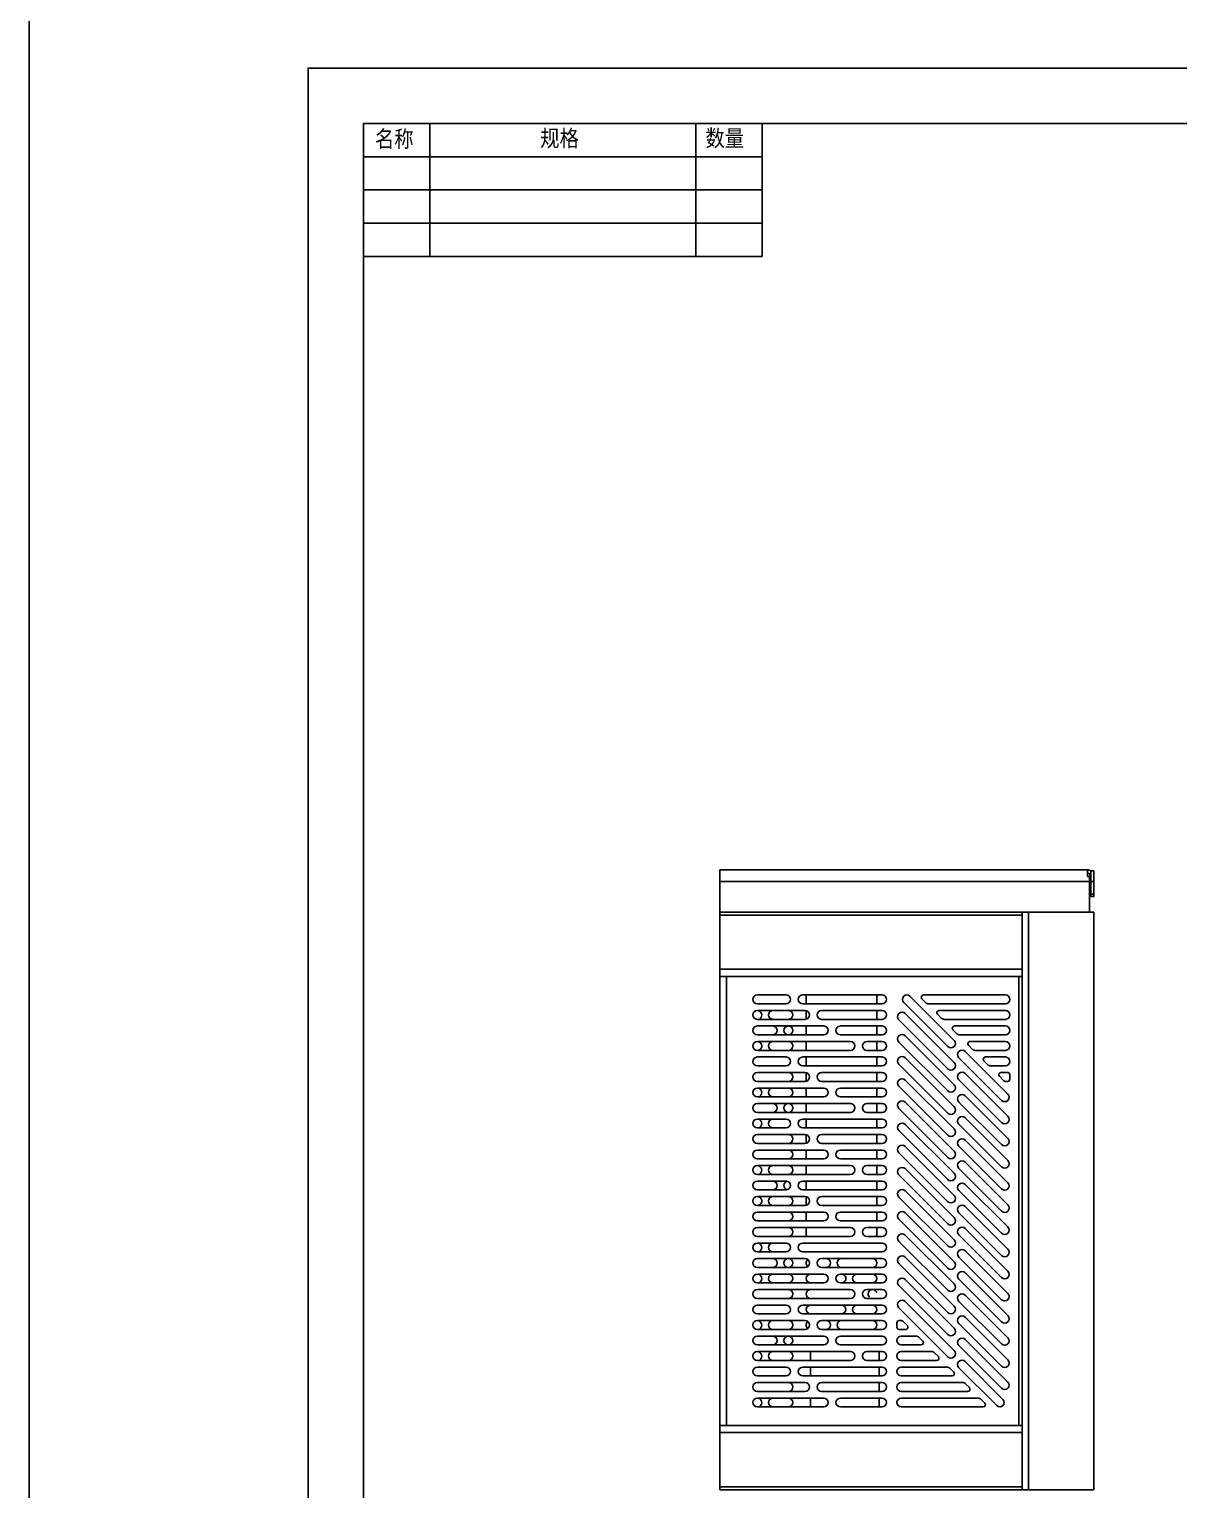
# Model space of a CAD drawing. Header units: millimetres. Extents: x -177 to 18421, y -5017 to 3255.
# Drawn here: x 3572 to 4091, y 1570 to 2230 of the extents above; entities that cross this region are included whole.
import ezdxf

# ---------------------------------------------------------------- set-up
doc = ezdxf.new("R2010")
doc.units = ezdxf.units.MM
doc.header["$LTSCALE"] = 46.255
doc.layers.get('0').update_dxf_attribs({"linetype": 'CONTINUOUS'})
doc.styles.get("Standard").update_dxf_attribs({"font": 'txt', "width": 0.85})

msp = doc.modelspace()

# ---------------------------------------------------------------- linework, layer by layer
at = {"color": 7, "true_color": 0xffffff}
for p, q in [((3723.242, 2186.998), (3723.242, 2156.998)), ((3753.242, 2186.998), (3753.242, 2156.998)), ((3873.242, 2186.998), (3873.242, 2156.998)), ((3903.242, 2186.998), (3903.242, 2156.998)), ((3723.242, 2156.998), (3723.242, 2126.998)), ((3753.242, 2156.998), (3753.242, 2126.998)), ((3873.242, 2156.998), (3873.242, 2126.998)), ((3903.242, 2156.998), (3903.242, 2126.998))]:
    msp.add_line(p, q, dxfattribs=at)
at = {"color": 3, "linetype": 'Continuous'}
for p, q in [((3884.058, 1830.952), (3884.058, 1849.986)), ((4050.058, 1849.986), (3884.058, 1849.986)), ((4050.058, 1846.986), (4050.058, 1849.986)), ((4051.058, 1846.986), (4050.058, 1846.986)), ((4051.058, 1830.952), (4051.058, 1846.986)), ((4053.058, 1849.486), (4053.058, 1837.986)), ((4051.058, 1844.786), (3884.058, 1844.786)), ((4051.058, 1830.952), (3884.058, 1830.952)), ((3884.058, 1571.419), (3884.058, 1829.553)), ((4020.558, 1829.553), (3884.058, 1829.553)), ((3906.553, 1830.852), (3906.535, 1830.952)), ((3908.03, 1830.852), (3908.012, 1830.952)), ((4020.679, 1830.465), (4020.558, 1830.465)), ((4020.558, 1829.553), (4020.558, 1571.419)), ((4020.96, 1830.852), (4053.058, 1830.852)), ((4023.558, 1830.852), (4023.558, 1570.12)), ((4024.086, 1830.852), (4024.104, 1830.952)), ((4025.564, 1830.852), (4025.581, 1830.952)), ((4053.058, 1830.852), (4053.058, 1570.12)), ((4020.558, 1805.073), (3884.058, 1805.073)), ((3884.058, 1801.869), (4020.558, 1801.869)), ((3887.058, 1599.103), (3887.058, 1801.869)), ((4019.058, 1599.103), (4019.058, 1801.869)), ((3901.058, 1793.486), (3914.058, 1793.486)), ((3914.058, 1789.486), (3901.058, 1789.486)), ((3921.558, 1793.486), (3957.387, 1793.486)), ((3957.387, 1789.486), (3921.558, 1789.486)), ((3987.058, 1770.161), (3967.144, 1790.075)), ((3969.972, 1792.903), (3989.887, 1772.989)), ((3977.043, 1790.075), (3975.336, 1791.782)), ((3976.043, 1793.489), (4013.058, 1793.489)), ((4013.058, 1789.489), (3978.458, 1789.489)), ((3901.058, 1786.486), (3922.558, 1786.486)), ((3922.558, 1782.486), (3901.058, 1782.486)), ((3930.058, 1786.486), (3957.387, 1786.486)), ((3957.387, 1782.486), (3930.058, 1782.486)), ((3987.058, 1760.161), (3964.972, 1782.246)), ((3967.801, 1785.075), (3989.887, 1762.989)), ((3984.043, 1783.075), (3982.336, 1784.782)), ((3983.043, 1786.489), (4013.058, 1786.489)), ((4013.058, 1782.489), (3985.458, 1782.489)), ((3901.058, 1779.486), (3931.058, 1779.486)), ((3931.058, 1775.486), (3901.058, 1775.486)), ((3938.558, 1779.486), (3957.387, 1779.486)), ((3957.387, 1775.486), (3938.558, 1775.486)), ((3967.801, 1775.075), (3989.887, 1752.989)), ((3991.043, 1776.075), (3989.336, 1777.782)), ((3990.043, 1779.489), (4013.058, 1779.489)), ((4013.058, 1775.489), (3992.458, 1775.489)), ((3901.058, 1772.486), (3943.058, 1772.486)), ((3943.058, 1768.486), (3901.058, 1768.486)), ((3950.558, 1772.486), (3957.387, 1772.486)), ((3957.387, 1768.486), (3950.558, 1768.486)), ((3987.058, 1750.161), (3964.972, 1772.246)), ((3994.887, 1767.989), (4014.144, 1748.732)), ((3998.043, 1769.075), (3996.336, 1770.782)), ((3997.043, 1772.489), (4013.058, 1772.489)), ((4013.058, 1768.489), (3999.458, 1768.489)), ((3901.058, 1765.486), (3914.058, 1765.486)), ((3914.058, 1761.486), (3901.058, 1761.486)), ((3921.558, 1765.486), (3957.387, 1765.486)), ((3957.387, 1761.486), (3921.558, 1761.486)), ((3987.058, 1740.161), (3964.972, 1762.246)), ((3967.801, 1765.075), (3989.887, 1742.989)), ((4011.316, 1745.903), (3992.058, 1765.161)), ((4005.043, 1762.075), (4003.336, 1763.782)), ((4004.043, 1765.489), (4013.058, 1765.489)), ((4013.058, 1761.489), (4006.458, 1761.489)), ((3901.058, 1758.486), (3922.558, 1758.486)), ((3922.558, 1754.486), (3901.058, 1754.486)), ((3930.058, 1758.486), (3957.387, 1758.486)), ((3957.387, 1754.486), (3930.058, 1754.486)), ((3967.801, 1755.075), (3989.887, 1732.989)), ((4011.316, 1735.903), (3992.058, 1755.161)), ((3994.887, 1757.989), (4014.144, 1738.732)), ((4012.336, 1754.782), (4010.336, 1756.782)), ((4011.043, 1758.489), (4014.058, 1758.489)), ((4014.058, 1754.489), (4013.043, 1754.489)), ((4015.058, 1757.489), (4015.058, 1755.489)), ((3901.058, 1751.486), (3931.058, 1751.486)), ((3938.558, 1751.486), (3957.387, 1751.486)), ((3987.058, 1730.161), (3964.972, 1752.246)), ((3994.887, 1747.989), (4014.144, 1728.732)), ((3931.058, 1747.486), (3901.058, 1747.486)), ((3901.058, 1744.486), (3943.058, 1744.486)), ((3957.387, 1747.486), (3938.558, 1747.486)), ((3950.558, 1744.486), (3957.387, 1744.486)), ((3987.058, 1720.161), (3964.972, 1742.246)), ((3967.801, 1745.075), (3989.887, 1722.989)), ((4011.316, 1725.903), (3992.058, 1745.161)), ((3943.058, 1740.486), (3901.058, 1740.486)), ((3901.058, 1737.486), (3914.058, 1737.486)), ((3921.558, 1737.486), (3957.387, 1737.486)), ((3957.387, 1740.486), (3950.558, 1740.486)), ((3967.801, 1735.075), (3989.887, 1712.989)), ((4011.316, 1715.903), (3992.058, 1735.161)), ((3994.887, 1737.989), (4014.144, 1718.732)), ((3914.058, 1733.486), (3901.058, 1733.486)), ((3901.058, 1730.486), (3922.558, 1730.486)), ((3957.387, 1733.486), (3921.558, 1733.486)), ((3930.058, 1730.486), (3957.387, 1730.486)), ((3987.058, 1710.161), (3964.972, 1732.246)), ((3994.887, 1727.989), (4014.144, 1708.732)), ((3922.558, 1726.486), (3901.058, 1726.486)), ((3901.058, 1723.486), (3931.058, 1723.486)), ((3957.387, 1726.486), (3930.058, 1726.486)), ((3938.558, 1723.486), (3957.387, 1723.486)), ((3987.058, 1700.161), (3964.972, 1722.246)), ((3967.801, 1725.075), (3989.887, 1702.989)), ((4011.316, 1705.903), (3992.058, 1725.161)), ((3931.058, 1719.486), (3901.058, 1719.486)), ((3901.058, 1716.486), (3943.058, 1716.486)), ((3957.387, 1719.486), (3938.558, 1719.486)), ((3950.558, 1716.486), (3957.387, 1716.486)), ((3967.801, 1715.075), (3989.887, 1692.989)), ((4011.316, 1695.903), (3992.058, 1715.161)), ((3994.887, 1717.989), (4014.144, 1698.732)), ((3943.058, 1712.486), (3901.058, 1712.486)), ((3901.058, 1709.486), (3914.058, 1709.486)), ((3921.558, 1709.486), (3957.387, 1709.486)), ((3957.387, 1712.486), (3950.558, 1712.486)), ((3987.058, 1690.161), (3964.972, 1712.246)), ((3914.058, 1705.486), (3901.058, 1705.486)), ((3901.058, 1702.486), (3922.558, 1702.486)), ((3957.387, 1705.486), (3921.558, 1705.486)), ((3930.058, 1702.486), (3957.387, 1702.486)), ((3987.058, 1680.161), (3964.972, 1702.246)), ((3967.801, 1705.075), (3989.887, 1682.989)), ((4011.316, 1685.903), (3992.058, 1705.161)), ((3994.887, 1707.989), (4014.144, 1688.732)), ((3922.558, 1698.486), (3901.058, 1698.486)), ((3901.058, 1695.486), (3931.058, 1695.486)), ((3957.387, 1698.486), (3930.058, 1698.486)), ((3938.558, 1695.486), (3957.387, 1695.486)), ((3967.801, 1695.075), (3989.887, 1672.989)), ((4011.316, 1675.903), (3992.058, 1695.161)), ((3994.887, 1697.989), (4014.144, 1678.732)), ((3931.058, 1691.486), (3901.058, 1691.486)), ((3901.058, 1688.486), (3943.058, 1688.486)), ((3957.387, 1691.486), (3938.558, 1691.486)), ((3950.558, 1688.486), (3957.387, 1688.486)), ((3987.058, 1670.161), (3964.972, 1692.246)), ((3943.058, 1684.486), (3901.058, 1684.486)), ((3957.387, 1684.486), (3950.558, 1684.486)), ((3987.058, 1660.161), (3964.972, 1682.246)), ((3967.801, 1685.075), (3989.887, 1662.989)), ((4011.316, 1665.903), (3992.058, 1685.161)), ((3994.887, 1687.989), (4014.144, 1668.732)), ((3901.058, 1681.486), (3914.058, 1681.486)), ((3914.058, 1677.486), (3901.058, 1677.486)), ((3921.558, 1681.486), (3957.387, 1681.486)), ((3957.387, 1677.486), (3921.558, 1677.486)), ((4011.316, 1655.903), (3992.058, 1675.161)), ((3994.887, 1677.989), (4014.144, 1658.732)), ((3901.058, 1674.486), (3922.558, 1674.486)), ((3922.558, 1670.486), (3901.058, 1670.486)), ((3930.058, 1674.486), (3957.387, 1674.486)), ((3957.387, 1670.486), (3930.058, 1670.486)), ((3987.058, 1650.161), (3964.972, 1672.246)), ((3967.801, 1675.075), (3989.887, 1652.989)), ((3901.058, 1667.486), (3931.058, 1667.486)), ((3931.058, 1663.486), (3901.058, 1663.486)), ((3938.558, 1667.486), (3957.387, 1667.486)), ((3957.387, 1663.486), (3938.558, 1663.486)), ((3987.058, 1640.161), (3964.972, 1662.246)), ((3967.801, 1665.075), (3989.887, 1642.989)), ((4011.316, 1645.903), (3992.058, 1665.161)), ((3994.887, 1667.989), (4014.144, 1648.732)), ((3901.058, 1660.486), (3943.058, 1660.486)), ((3943.058, 1656.486), (3901.058, 1656.486)), ((3950.558, 1660.486), (3957.387, 1660.486)), ((3957.387, 1656.486), (3950.558, 1656.486)), ((3994.887, 1657.989), (4014.144, 1638.732)), ((3901.058, 1653.486), (3914.058, 1653.486)), ((3914.058, 1649.486), (3901.058, 1649.486)), ((3921.558, 1653.486), (3957.387, 1653.486)), ((3957.387, 1649.486), (3921.558, 1649.486)), ((3987.058, 1630.161), (3964.972, 1652.246)), ((3967.801, 1655.075), (3989.887, 1632.989)), ((4011.316, 1635.903), (3992.058, 1655.161)), ((3901.058, 1646.486), (3922.558, 1646.486)), ((3922.558, 1642.486), (3901.058, 1642.486)), ((3930.058, 1646.486), (3957.387, 1646.486)), ((3957.387, 1642.486), (3930.058, 1642.486)), ((3964.058, 1643.489), (3964.058, 1645.489)), ((3965.058, 1646.489), (3966.073, 1646.489)), ((3968.073, 1642.489), (3965.058, 1642.489)), ((3966.78, 1646.196), (3968.78, 1644.196)), ((4011.316, 1625.903), (3992.058, 1645.161)), ((3994.887, 1647.989), (4014.144, 1628.732)), ((3901.058, 1639.486), (3931.058, 1639.486)), ((3938.558, 1639.486), (3957.387, 1639.486)), ((3966.058, 1639.489), (3972.659, 1639.489)), ((3974.073, 1638.903), (3975.78, 1637.196)), ((3994.887, 1637.989), (4014.144, 1618.732)), ((3931.058, 1635.486), (3901.058, 1635.486)), ((3901.058, 1632.486), (3943.058, 1632.486)), ((3957.387, 1635.486), (3938.558, 1635.486)), ((3950.558, 1632.486), (3957.387, 1632.486)), ((3975.073, 1635.489), (3966.058, 1635.489)), ((3966.058, 1632.489), (3979.659, 1632.489)), ((3981.073, 1631.903), (3982.78, 1630.196)), ((4011.316, 1615.903), (3992.058, 1635.161)), ((3943.058, 1628.486), (3901.058, 1628.486)), ((3901.058, 1625.486), (3914.058, 1625.486)), ((3921.558, 1625.486), (3957.387, 1625.486)), ((3957.387, 1628.486), (3950.558, 1628.486)), ((3982.073, 1628.489), (3966.058, 1628.489)), ((3966.058, 1625.489), (3986.659, 1625.489)), ((3988.073, 1624.903), (3989.78, 1623.196)), ((4009.144, 1608.075), (3992.058, 1625.161)), ((3994.887, 1627.989), (4011.972, 1610.903)), ((3914.058, 1621.486), (3901.058, 1621.486)), ((3901.058, 1618.486), (3922.558, 1618.486)), ((3957.387, 1621.486), (3921.558, 1621.486)), ((3930.058, 1618.486), (3957.387, 1618.486)), ((3989.073, 1621.489), (3966.058, 1621.489)), ((3966.058, 1618.489), (3993.659, 1618.489)), ((3995.073, 1617.903), (3996.78, 1616.196)), ((3922.558, 1614.486), (3901.058, 1614.486)), ((3901.058, 1611.486), (3931.058, 1611.486)), ((3957.387, 1614.486), (3930.058, 1614.486)), ((3938.558, 1611.486), (3957.387, 1611.486)), ((3996.073, 1614.489), (3966.058, 1614.489)), ((3966.058, 1611.489), (4000.659, 1611.489)), ((4002.073, 1610.903), (4003.78, 1609.196)), ((3931.058, 1607.486), (3901.058, 1607.486)), ((3957.387, 1607.486), (3938.558, 1607.486)), ((4003.073, 1607.489), (3966.058, 1607.489)), ((3884.058, 1599.103), (4020.558, 1599.103)), ((4020.558, 1595.899), (3884.058, 1595.899)), ((4020.558, 1571.419), (3884.058, 1571.419)), ((4020.96, 1570.12), (4053.058, 1570.12))]:
    msp.add_line(p, q, dxfattribs=at)
at = {"color": 7, "linetype": 'Continuous'}
for p, q in [((4051.558, 1849.486), (4051.558, 1837.986)), ((4053.058, 1849.486), (4051.558, 1849.486)), ((4053.058, 1844.786), (4051.558, 1844.786)), ((4053.058, 1838.986), (4051.558, 1838.986)), ((4053.058, 1837.986), (4051.558, 1837.986)), ((3884.058, 1829.553), (3884.058, 1830.852)), ((4020.558, 1830.852), (3884.058, 1830.852)), ((4020.558, 1829.553), (4020.558, 1830.852)), ((3923.058, 1793.486), (3923.058, 1789.486)), ((3955.058, 1789.486), (3955.058, 1793.486)), ((3923.058, 1786.386), (3923.058, 1782.585)), ((3955.058, 1782.486), (3955.058, 1786.486)), ((3923.058, 1779.486), (3923.058, 1775.486)), ((3955.058, 1775.486), (3955.058, 1779.486)), ((3923.058, 1772.486), (3923.058, 1768.486)), ((3955.058, 1768.486), (3955.058, 1772.486)), ((3923.058, 1765.486), (3923.058, 1761.486)), ((3955.058, 1761.486), (3955.058, 1765.486)), ((3923.058, 1758.386), (3923.058, 1754.585)), ((3955.058, 1754.486), (3955.058, 1758.486)), ((3923.058, 1751.486), (3923.058, 1747.486)), ((3955.058, 1747.486), (3955.058, 1751.486)), ((3923.058, 1744.486), (3923.058, 1740.486)), ((3955.058, 1740.486), (3955.058, 1744.486)), ((3923.058, 1737.486), (3923.058, 1733.486)), ((3955.058, 1733.486), (3955.058, 1737.486)), ((3923.058, 1730.386), (3923.058, 1726.585)), ((3955.058, 1726.486), (3955.058, 1730.486)), ((3923.058, 1723.486), (3923.058, 1719.486)), ((3955.058, 1719.486), (3955.058, 1723.486)), ((3923.058, 1716.486), (3923.058, 1712.486)), ((3955.058, 1712.486), (3955.058, 1716.486)), ((3923.058, 1709.486), (3923.058, 1705.486)), ((3955.058, 1705.486), (3955.058, 1709.486)), ((3923.058, 1702.386), (3923.058, 1698.585)), ((3955.058, 1698.486), (3955.058, 1702.486)), ((3923.058, 1695.486), (3923.058, 1691.486)), ((3955.058, 1691.486), (3955.058, 1695.486)), ((3923.058, 1688.486), (3923.058, 1685.986)), ((3955.058, 1685.986), (3955.058, 1688.486)), ((3925.058, 1632.486), (3925.058, 1628.486)), ((3956.058, 1628.486), (3956.058, 1632.486)), ((3925.058, 1625.486), (3925.058, 1621.486)), ((3956.058, 1621.486), (3956.058, 1625.486)), ((3956.058, 1614.486), (3956.058, 1618.486)), ((3925.058, 1611.486), (3925.058, 1608.086)), ((3956.058, 1608.086), (3956.058, 1611.486)), ((3884.058, 1571.419), (3884.058, 1570.12)), ((4020.558, 1570.12), (3884.058, 1570.12)), ((4020.558, 1571.419), (4020.558, 1570.12))]:
    msp.add_line(p, q, dxfattribs=at)
msp.add_lwpolyline([(3572.303, 2835.974), (11895.066, 2835.974), (11895.066, -305.175), (3572.303, -305.175)], close=True)
for points in [[(3698.242, 1111.998), (5248.242, 1111.998), (5248.242, 2211.998), (3698.242, 2211.998)], [(3723.242, 1136.998), (5223.242, 1136.998), (5223.242, 2186.998), (3723.242, 2186.998)]]:
    msp.add_lwpolyline(points, close=True, dxfattribs=at)
at = {"color": 7, "true_color": 0xffffff}
for points in [[(3903.242, 2186.998), (3723.242, 2186.998)], [(3723.242, 2171.998), (3903.242, 2171.998)], [(3903.242, 2156.998), (3723.242, 2156.998)], [(3723.242, 2141.998), (3903.242, 2141.998)], [(3903.242, 2126.998), (3723.242, 2126.998)]]:
    msp.add_lwpolyline(points, dxfattribs=at)
at = {"color": 7, "linetype": 'Continuous'}
for centre in [(3915.058, 1777.486), (3915.058, 1742.486), (3915.058, 1672.486), (3915.058, 1637.486)]:
    msp.add_circle(centre, 2, dxfattribs=at)
at = {"color": 3, "linetype": 'Continuous'}
for centre, radius, start, end in [((4050.058, 1846.986), 3, 58.125227, 90), ((3901.058, 1791.486), 2, 90, 270), ((3914.058, 1791.486), 2, 270, 90), ((3921.558, 1791.486), 2, 90, 270), ((3957.387, 1791.486), 2, 270, 90), ((3968.558, 1791.489), 2, 45, 225), ((3976.043, 1792.489), 1, 90, 225), ((3978.458, 1791.489), 2, 225, 270), ((4013.058, 1791.489), 2, 270, 90), ((3901.058, 1784.486), 2, 90, 270), ((3922.558, 1784.486), 2, 270, 90), ((3930.058, 1784.486), 2, 90, 270), ((3957.387, 1784.486), 2, 270, 90), ((3966.387, 1783.661), 2, 45, 225), ((3983.043, 1785.489), 1, 90, 225), ((3985.458, 1784.489), 2, 225, 270), ((4013.058, 1784.489), 2, 270, 90), ((3901.058, 1777.486), 2, 90, 270), ((3931.058, 1777.486), 2, 270, 90), ((3938.558, 1777.486), 2, 90, 270), ((3957.387, 1777.486), 2, 270, 90), ((3966.387, 1773.661), 2, 45, 225), ((3990.043, 1778.489), 1, 90, 225), ((3992.458, 1777.489), 2, 225, 270), ((4013.058, 1777.489), 2, 270, 90), ((3901.058, 1770.486), 2, 90, 270), ((3943.058, 1770.486), 2, 270, 90), ((3950.558, 1770.486), 2, 90, 270), ((3957.387, 1770.486), 2, 270, 90), ((3988.472, 1771.575), 2, 225, 45), ((3993.472, 1766.575), 2, 45, 225), ((3997.043, 1771.489), 1, 90, 225), ((3999.458, 1770.489), 2, 225, 270), ((4013.058, 1770.489), 2, 270, 90), ((3901.058, 1763.486), 2, 90, 270), ((3914.058, 1763.486), 2, 270, 90), ((3921.558, 1763.486), 2, 90, 270), ((3957.387, 1763.486), 2, 270, 90), ((3966.387, 1763.661), 2, 45, 225), ((3988.472, 1761.575), 2, 225, 45), ((4004.043, 1764.489), 1, 90, 225), ((4006.458, 1763.489), 2, 225, 270), ((4013.058, 1763.489), 2, 270, 90), ((3901.058, 1756.486), 2, 90, 270), ((3922.558, 1756.486), 2, 270, 90), ((3930.058, 1756.486), 2, 90, 270), ((3957.387, 1756.486), 2, 270, 90), ((3966.387, 1753.661), 2, 45, 225), ((3993.472, 1756.575), 2, 45, 225), ((4011.043, 1757.489), 1, 90, 225), ((4013.043, 1755.489), 1, 225, 270), ((4014.058, 1757.489), 1, 0, 90), ((4014.058, 1755.489), 1, 270, 0), ((3901.058, 1749.486), 2, 90, 270), ((3931.058, 1749.486), 2, 270, 90), ((3938.558, 1749.486), 2, 90, 270), ((3957.387, 1749.486), 2, 270, 90), ((3988.472, 1751.575), 2, 225, 45), ((3993.472, 1746.575), 2, 45, 225), ((4012.73, 1747.317), 2, 225, 45), ((3901.058, 1742.486), 2, 90, 270), ((3943.058, 1742.486), 2, 270, 90), ((3950.558, 1742.486), 2, 90, 270), ((3957.387, 1742.486), 2, 270, 90), ((3966.387, 1743.661), 2, 45, 225), ((3988.472, 1741.575), 2, 225, 45), ((3901.058, 1735.486), 2, 90, 270), ((3914.058, 1735.486), 2, 270, 90), ((3921.558, 1735.486), 2, 90, 270), ((3957.387, 1735.486), 2, 270, 90), ((3966.387, 1733.661), 2, 45, 225), ((3993.472, 1736.575), 2, 45, 225), ((4012.73, 1737.317), 2, 225, 45), ((3901.058, 1728.486), 2, 90, 270), ((3922.558, 1728.486), 2, 270, 90), ((3930.058, 1728.486), 2, 90, 270), ((3957.387, 1728.486), 2, 270, 90), ((3988.472, 1731.575), 2, 225, 45), ((3993.472, 1726.575), 2, 45, 225), ((4012.73, 1727.317), 2, 225, 45), ((3901.058, 1721.486), 2, 90, 270), ((3931.058, 1721.486), 2, 270, 90), ((3938.558, 1721.486), 2, 90, 270), ((3957.387, 1721.486), 2, 270, 90), ((3966.387, 1723.661), 2, 45, 225), ((3988.472, 1721.575), 2, 225, 45), ((3901.058, 1714.486), 2, 90, 270), ((3943.058, 1714.486), 2, 270, 90), ((3950.558, 1714.486), 2, 90, 270), ((3957.387, 1714.486), 2, 270, 90), ((3966.387, 1713.661), 2, 45, 225), ((3993.472, 1716.575), 2, 45, 225), ((4012.73, 1717.317), 2, 225, 45), ((3901.058, 1707.486), 2, 90, 270), ((3914.058, 1707.486), 2, 270, 90), ((3921.558, 1707.486), 2, 90, 270), ((3957.387, 1707.486), 2, 270, 90), ((3988.472, 1711.575), 2, 225, 45), ((3993.472, 1706.575), 2, 45, 225), ((4012.73, 1707.317), 2, 225, 45), ((3901.058, 1700.486), 2, 90, 270), ((3922.558, 1700.486), 2, 270, 90), ((3930.058, 1700.486), 2, 90, 270), ((3957.387, 1700.486), 2, 270, 90), ((3966.387, 1703.661), 2, 45, 225), ((3988.472, 1701.575), 2, 225, 45), ((3901.058, 1693.486), 2, 90, 270), ((3931.058, 1693.486), 2, 270, 90), ((3938.558, 1693.486), 2, 90, 270), ((3957.387, 1693.486), 2, 270, 90), ((3966.387, 1693.661), 2, 45, 225), ((3993.472, 1696.575), 2, 45, 225), ((4012.73, 1697.317), 2, 225, 45), ((3901.058, 1686.486), 2, 90, 270), ((3943.058, 1686.486), 2, 270, 90), ((3950.558, 1686.486), 2, 90, 270), ((3957.387, 1686.486), 2, 270, 90), ((3988.472, 1691.575), 2, 225, 45), ((3993.472, 1686.575), 2, 45, 225), ((4012.73, 1687.317), 2, 225, 45), ((3966.387, 1683.661), 2, 45, 225), ((3988.472, 1681.575), 2, 225, 45), ((3901.058, 1679.486), 2, 90, 270), ((3914.058, 1679.486), 2, 270, 90), ((3921.558, 1679.486), 2, 90, 270), ((3957.387, 1679.486), 2, 270, 90), ((3966.387, 1673.661), 2, 45, 225), ((3993.472, 1676.575), 2, 45, 225), ((4012.73, 1677.317), 2, 225, 45), ((3901.058, 1672.486), 2, 90, 270), ((3922.558, 1672.486), 2, 270, 90), ((3930.058, 1672.486), 2, 90, 270), ((3957.387, 1672.486), 2, 270, 90), ((3988.472, 1671.575), 2, 225, 45), ((3993.472, 1666.575), 2, 45, 225), ((4012.73, 1667.317), 2, 225, 45), ((3901.058, 1665.486), 2, 90, 270), ((3931.058, 1665.486), 2, 270, 90), ((3938.558, 1665.486), 2, 90, 270), ((3957.387, 1665.486), 2, 270, 90), ((3966.387, 1663.661), 2, 45, 225), ((3988.472, 1661.575), 2, 225, 45), ((3901.058, 1658.486), 2, 90, 270), ((3943.058, 1658.486), 2, 270, 90), ((3950.558, 1658.486), 2, 90, 270), ((3957.387, 1658.486), 2, 270, 90), ((3966.387, 1653.661), 2, 45, 225), ((3993.472, 1656.575), 2, 45, 225), ((4012.73, 1657.317), 2, 225, 45), ((3901.058, 1651.486), 2, 90, 270), ((3914.058, 1651.486), 2, 270, 90), ((3921.558, 1651.486), 2, 90, 270), ((3957.387, 1651.486), 2, 270, 90), ((3988.472, 1651.575), 2, 225, 45), ((4012.73, 1647.317), 2, 225, 45), ((3901.058, 1644.486), 2, 90, 270), ((3922.558, 1644.486), 2, 270, 90), ((3930.058, 1644.486), 2, 90, 270), ((3957.387, 1644.486), 2, 270, 90), ((3965.058, 1645.489), 1, 90, 180), ((3965.058, 1643.489), 1, 180, 270), ((3966.073, 1645.489), 1, 45, 90), ((3968.073, 1643.489), 1, 270, 45), ((3988.472, 1641.575), 2, 225, 45), ((3993.472, 1646.575), 2, 45, 225), ((3901.058, 1637.486), 2, 90, 270), ((3931.058, 1637.486), 2, 270, 90), ((3938.558, 1637.486), 2, 90, 270), ((3957.387, 1637.486), 2, 270, 90), ((3966.058, 1637.489), 2, 90, 270), ((3972.659, 1637.489), 2, 45, 90), ((3975.073, 1636.489), 1, 270, 45), ((3993.472, 1636.575), 2, 45, 225), ((4012.73, 1637.317), 2, 225, 45), ((3901.058, 1630.486), 2, 90, 270), ((3943.058, 1630.486), 2, 270, 90), ((3950.558, 1630.486), 2, 90, 270), ((3957.387, 1630.486), 2, 270, 90), ((3966.058, 1630.489), 2, 90, 270), ((3979.659, 1630.489), 2, 45, 90), ((3982.073, 1629.489), 1, 270, 45), ((3988.472, 1631.575), 2, 225, 45), ((3901.058, 1623.486), 2, 90, 270), ((3914.058, 1623.486), 2, 270, 90), ((3921.558, 1623.486), 2, 90, 270), ((3957.387, 1623.486), 2, 270, 90), ((3966.058, 1623.489), 2, 90, 270), ((3986.659, 1623.489), 2, 45, 90), ((3989.073, 1622.489), 1, 270, 45), ((3993.472, 1626.575), 2, 45, 225), ((4012.73, 1627.317), 2, 225, 45), ((3901.058, 1616.486), 2, 90, 270), ((3922.558, 1616.486), 2, 270, 90), ((3930.058, 1616.486), 2, 90, 270), ((3957.387, 1616.486), 2, 270, 90), ((3966.058, 1616.489), 2, 90, 270), ((3993.659, 1616.489), 2, 45, 90), ((3996.073, 1615.489), 1, 270, 45), ((4012.73, 1617.317), 2, 225, 45), ((3901.058, 1609.486), 2, 90, 270), ((3931.058, 1609.486), 2, 270, 90), ((3938.558, 1609.486), 2, 90, 270), ((3957.387, 1609.486), 2, 270, 90), ((3966.058, 1609.489), 2, 90, 270), ((4000.659, 1609.489), 2, 45, 90), ((4003.073, 1608.489), 1, 270, 45), ((4010.558, 1609.489), 2, 225, 45)]:
    msp.add_arc(centre, radius, start, end, dxfattribs=at)
at = {"color": 7, "linetype": 'Continuous'}
for centre, radius, start, end in [((4050.058, 1846.986), 1.5, 11.462832, 90), ((3901.058, 1784.486), 2, 302.723965, 90), ((3908.058, 1784.486), 2, 90, 270), ((3915.058, 1784.486), 2, 270, 90), ((3908.058, 1777.486), 2, 270, 90), ((3901.058, 1770.486), 2, 286.376822, 90), ((3908.058, 1770.486), 2, 90, 270), ((3915.058, 1770.486), 2, 270, 90), ((3915.058, 1756.486), 2, 270, 90), ((3901.058, 1749.486), 2, 302.723965, 90), ((3908.058, 1749.486), 2, 90, 270), ((3915.058, 1749.486), 2, 270, 90), ((3908.058, 1742.486), 2, 270, 90), ((3901.058, 1735.486), 2, 302.723965, 90), ((3908.058, 1735.486), 2, 90, 270), ((3915.058, 1728.486), 2, 270, 90), ((3915.058, 1721.486), 2, 270, 90), ((3901.058, 1714.486), 2, 302.723965, 90), ((3908.058, 1714.486), 2, 90, 270), ((3915.058, 1714.486), 2, 270, 90), ((3908.058, 1707.486), 2, 270, 90), ((3915.058, 1707.486), 2, 104.872963, 253.623178), ((3901.058, 1700.486), 2, 286.376822, 90), ((3908.058, 1700.486), 2, 90, 270), ((3915.058, 1700.486), 2, 270, 90), ((3915.058, 1693.486), 2, 270, 90), ((3915.058, 1686.486), 2, 270, 90), ((3926.058, 1685.986), 3, 180, 210.598893), ((3952.058, 1685.986), 3, 329.401107, 0), ((3901.058, 1679.486), 2, 302.723965, 90), ((3908.058, 1679.486), 2, 90, 270), ((3908.058, 1672.486), 2, 270, 90), ((3925.058, 1672.486), 2, 129.360097, 230.639903), ((3932.058, 1672.486), 2, 270, 90), ((3939.058, 1672.486), 2, 90, 270), ((3953.058, 1672.486), 2, 270, 90), ((3901.058, 1665.486), 2, 302.723965, 90), ((3908.058, 1665.486), 2, 90, 270), ((3915.058, 1665.486), 2, 270, 90), ((3925.058, 1665.486), 2, 90, 270), ((3939.058, 1665.486), 2, 292.5, 67.5), ((3946.058, 1665.486), 2, 90, 270), ((3953.058, 1665.486), 2, 270, 90), ((3915.058, 1658.486), 2, 270, 90), ((3925.058, 1658.486), 2, 90, 270), ((3953.058, 1658.486), 2, 16.376822, 229.07711), ((3925.058, 1651.486), 2, 90, 270), ((3939.058, 1651.486), 2, 270, 90), ((3946.058, 1651.486), 2, 90, 270), ((3953.058, 1651.486), 2, 270, 90), ((3901.058, 1644.486), 2, 302.723965, 90), ((3908.058, 1644.486), 2, 90, 270), ((3915.058, 1644.486), 2, 270, 90), ((3925.058, 1644.486), 2, 129.360097, 230.639903), ((3932.058, 1644.486), 2, 270, 90), ((3939.058, 1644.486), 2, 90, 270), ((3953.058, 1644.486), 2, 270, 90), ((3908.058, 1637.486), 2, 270, 90), ((3901.058, 1630.486), 2, 302.723965, 90), ((3908.058, 1630.486), 2, 90, 270), ((3915.058, 1630.486), 2, 270, 90), ((3915.058, 1616.486), 2, 270, 90), ((3901.058, 1609.486), 2, 302.723965, 90), ((3908.058, 1609.486), 2, 90, 270), ((3915.058, 1609.486), 2, 270, 90), ((3927.058, 1608.086), 2, 180, 197.756561), ((3954.058, 1608.086), 2, 342.243439, 0)]:
    msp.add_arc(centre, radius, start, end, dxfattribs=at)
at = {"color": 3, "linetype": 'Continuous'}
for points in [[(4020.96, 1830.852), (4020.842, 1830.734), (4020.738, 1830.597), (4020.667, 1830.447)], [(4020.96, 1570.12), (4020.842, 1570.238), (4020.738, 1570.374), (4020.667, 1570.525)]]:
    msp.add_open_spline(points, degree=3, dxfattribs=at)

# ---------------------------------------------------------------- texts
at = {"lineweight": -3, "char_height": 7.5163, "width": 32.26492, "attachment_point": 5}
for s, insert in [('{\\fSimSun|b0|i0|c134|p54;名称}', (3737.135, 2179.581)), ('{\\fSimSun|b0|i0|c134|p54;规格}', (3811.742, 2179.89)), ('{\\fSimSun|b0|i0|c134|p54;数量}', (3886.375, 2179.911))]:
    msp.add_mtext(s, dxfattribs=dict(at, insert=insert))

doc.saveas('drawing.dxf')
